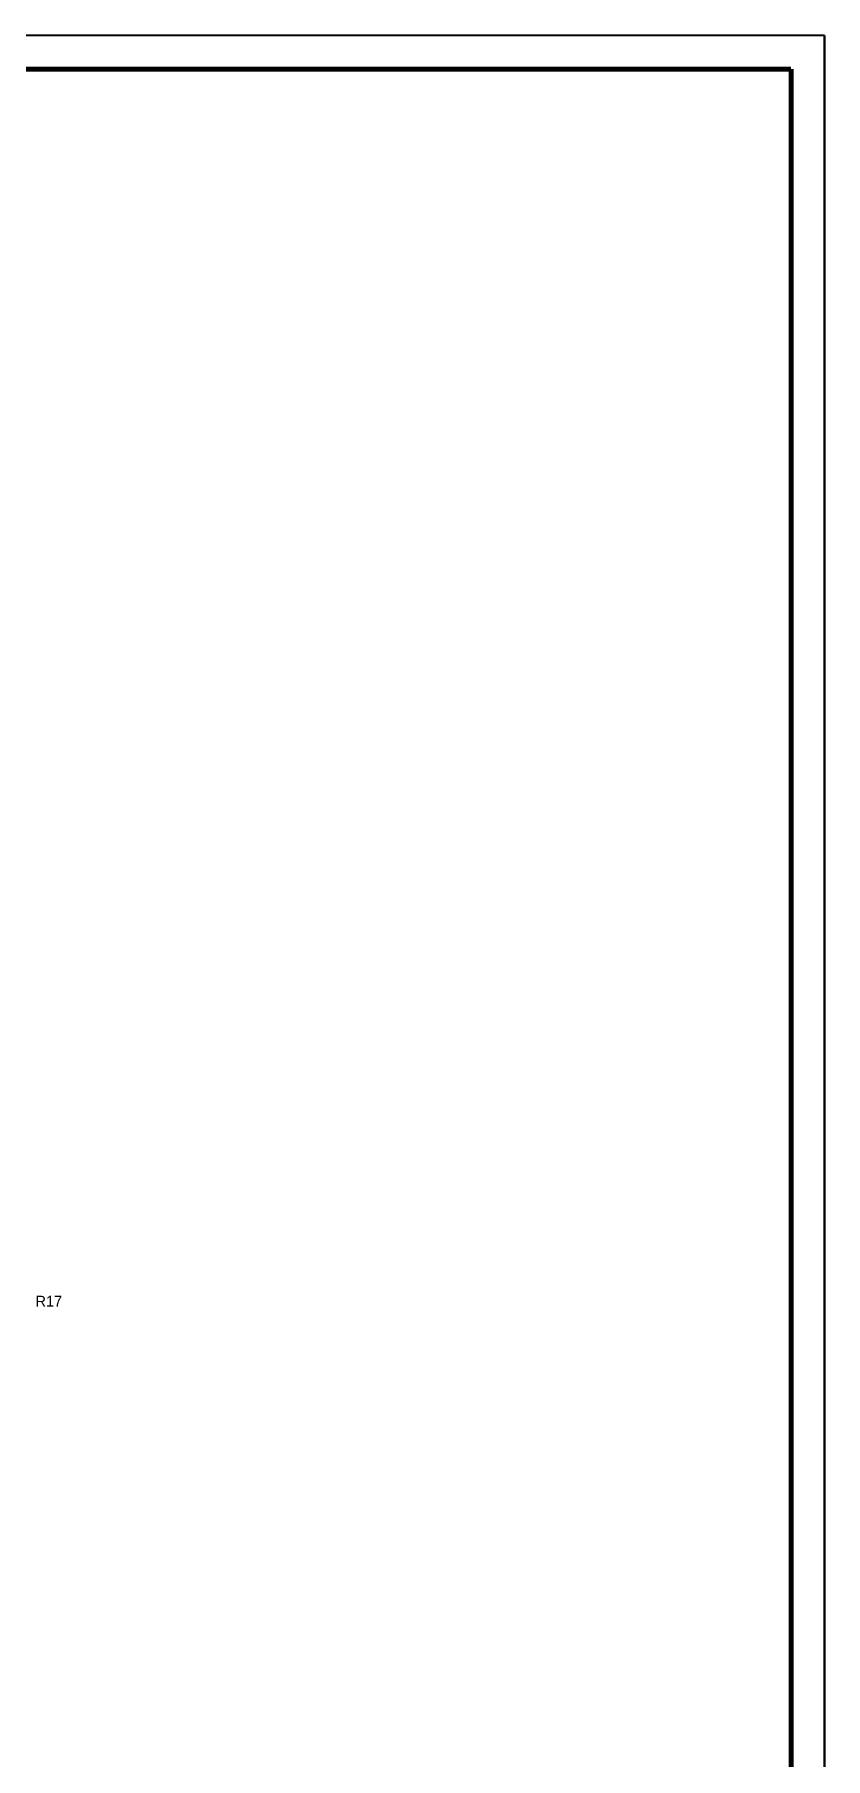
# Model space of a CAD drawing. Header units: millimetres. Extents: x 0 to 841, y 0 to 594.
# Drawn here: x 722.8 to 841.1, y 336.1 to 594.1 of the extents above; entities that cross this region are included whole.
import ezdxf

# ---------------------------------------------------------------- set-up
doc = ezdxf.new("R2010")
doc.units = ezdxf.units.MM
doc.layers.add('Sheet', color=255, linetype='Continuous')

msp = doc.modelspace()

# ---------------------------------------------------------------- linework, layer by layer
at = {"layer": 'Sheet'}
for points, const_width in [([(0.04, 594), (841, 594)], 0.3), ([(841, 594), (841, 0)], 0.3), ([(20.03, 588.97), (836.01, 588.97)], 0.749), ([(836.01, 4.99), (836.01, 588.97)], 0.749)]:
    msp.add_lwpolyline(points, dxfattribs=dict(at, const_width=const_width))
at = {"layer": 'Sheet', "const_width": 0.0991}
msp.add_lwpolyline([(0.04, 594), (0.04, 0), (841, 0), (841, 594), (0.04, 594), (0.04, 594)], close=True, dxfattribs=at)
msp.add_lwpolyline([(0.04, 594), (0.04, 0), (841, 0), (841, 594), (0.04, 594), (0.04, 594)], close=True, dxfattribs=at)

# ---------------------------------------------------------------- texts
at = {"layer": 'Sheet'}
msp.add_text('R17', height=1.617, dxfattribs=at).set_placement((722.96, 403.73))

doc.saveas('drawing.dxf')
